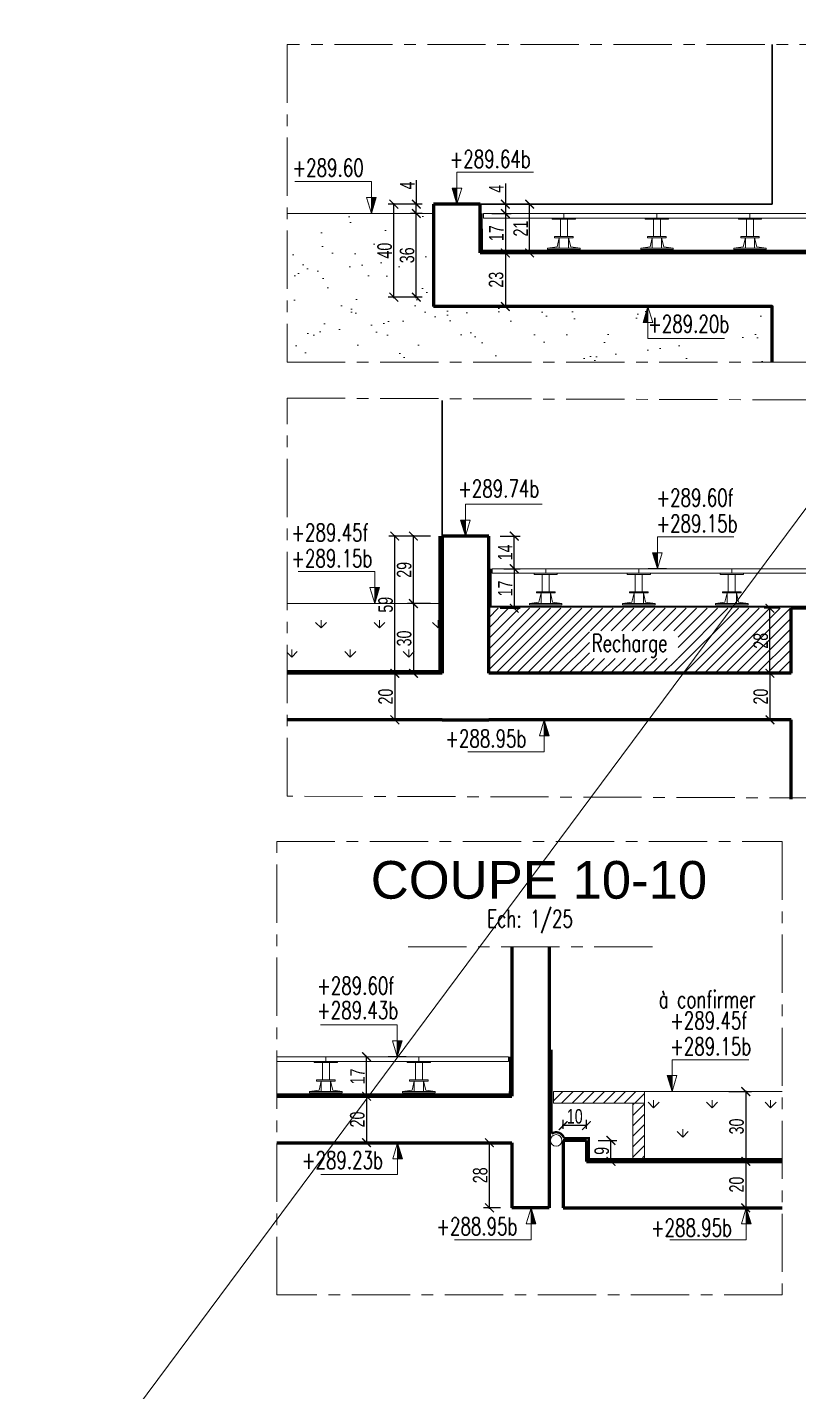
# Model space of a CAD drawing. Header units: metres. Extents: x -12536 to 12621, y -17191 to 9596.
# Drawn here: x 7824 to 8156, y 1937 to 2523 of the extents above; entities that cross this region are included whole.
import ezdxf
from ezdxf.enums import TextEntityAlignment as Align

# ---------------------------------------------------------------- set-up
doc = ezdxf.new("R2010")
doc.units = ezdxf.units.M
doc.header["$MEASUREMENT"] = 0
doc.header["$PDMODE"] = 2
doc.header["$PDSIZE"] = 0.25
doc.linetypes.add('AXES', pattern=[2, 1.25, -0.25, 0.25, -0.25])
doc.linetypes.add('CACHE2', pattern=[4.7625, 3.175, -1.5875])
for name, color, linetype, lineweight in [('B-AXE', 1, 'AXES', 13), ('B-CAC', 5, 'CACHE2', 9), ('B-COT', 1, 'Continuous', 18), ('B-HAC', 8, 'Continuous', 9), ('B-T-VUE', 3, 'Continuous', 30), ('B-TITRE', 7, 'Continuous', 40), ('B-TXT', 3, 'Continuous', 30), ('B-VOILE-BA', 7, 'Continuous', 60), ('COTATION', 1, 'Continuous', 18), ('Plots', 5, 'Continuous', 0)]:
    doc.layers.add(name, color=color, linetype=linetype, lineweight=lineweight)
doc.styles.add('TEXTE', font='arial.ttf', dxfattribs={"width": 0.7})
doc.styles.add('TEXTE50', font='romans.shx', dxfattribs={"width": 0.7, "height": 0.15})
doc.styles.add('TITRE50', font='arial.ttf', dxfattribs={"height": 0.3})
doc.dimstyles.new('COT25CMm', dxfattribs={"dimscale": 0.5, "dimtxt": 12.5, "dimasz": 7.5, "dimexe": 5, "dimexo": 10, "dimgap": 1.5, "dimtad": 1, "dimdec": 1, "dimrnd": 0.5, "dimzin": 12, "dimdsep": 46, "dimtxsty": 'TEXTE', "dimblk1": 'ARCHTICK', "dimblk2": 'ARCHTICK', "dimsah": 1, "dimcen": 0, "dimdle": 0.75, "dimclrd": 1, "dimclre": 1, "dimclrt": 3, "dimadec": 0, "dimazin": 3, "dimtfac": 1, "dimtdec": 1, "dimtmove": 1, "dimatfit": 3, "dimldrblk": 'ARCHTICK', "dimfxl": 1, "dimtolj": 1, "dimtzin": 0, "dimarcsym": 0})

# ---------------------------------------------------------------- blocks, each defined once
blk = doc.blocks.new('niv00')
at = {"layer": 'B-COT'}
for p, q in [((481926.262, -520782.891), (481926.92, -520782.891)), ((481926.92, -520782.891), (481926.92, -520783.165)), ((481926.92, -520783.165), (481926.879, -520783.028)), ((481926.962, -520783.028), (481926.879, -520783.028)), ((481926.92, -520783.165), (481926.962, -520783.028)), ((481926.999, -520783.165), (481926.842, -520783.165))]:
    blk.add_line(p, q, dxfattribs=at)
blk.add_solid([(481926.962, -520783.028), (481926.92, -520783.028), (481926.92, -520783.165)], dxfattribs=at)
blk = doc.blocks.new('_ArchTick')
at = {"color": 0, "linetype": 'ByBlock', "const_width": 0.15}
blk.add_lwpolyline([(-0.5, -0.5), (0.5, 0.5)], dxfattribs=at)
blk = doc.blocks.new('*D524')
at = {"layer": 'B-COT', "color": 1, "lineweight": -2, "transparency": 16777216}
for p, q in [((8029.69, 2456.16), (8029.69, 2447.29)), ((8023.86, 2447.29), (8032.19, 2447.29)), ((8029.69, 2447.66), (8029.69, 2442.91)), ((8023.86, 2443.29), (8032.19, 2443.29))]:
    blk.add_line(p, q, dxfattribs=at)
at = {"layer": 'Defpoints', "color": 0, "transparency": 16777216}
for p in [(8018.86, 2447.29), (8018.86, 2443.29), (8029.69, 2443.29)]:
    blk.add_point(p, dxfattribs=at)
at = {"layer": 'B-COT', "color": 1, "lineweight": -2, "transparency": 16777216, "xscale": 3.75, "yscale": 3.75, "zscale": 3.75}
for p, rotation in [((8029.69, 2447.29), 90), ((8029.69, 2443.29), 270)]:
    blk.add_blockref('_ArchTick', p, dxfattribs=dict(at, rotation=rotation))
at = {"layer": 'B-COT', "color": 3, "transparency": 16777216, "insert": (8025.81, 2453.9), "char_height": 6.25, "attachment_point": 5, "rotation": 90, "style": 'TEXTE'}
blk.add_mtext('\\A1;4', dxfattribs=at)
blk = doc.blocks.new('*D525')
at = {"layer": 'B-COT', "color": 1, "lineweight": -2, "transparency": 16777216}
for p, q in [((8023.86, 2443.29), (8032.19, 2443.29)), ((8029.69, 2443.66), (8029.69, 2425.91)), ((8023.86, 2426.29), (8032.19, 2426.29))]:
    blk.add_line(p, q, dxfattribs=at)
at = {"layer": 'Defpoints', "color": 0, "transparency": 16777216}
for p in [(8018.86, 2443.29), (8018.86, 2426.29), (8029.69, 2426.29)]:
    blk.add_point(p, dxfattribs=at)
at = {"layer": 'B-COT', "color": 1, "lineweight": -2, "transparency": 16777216, "xscale": 3.75, "yscale": 3.75, "zscale": 3.75}
for p, rotation in [((8029.69, 2443.29), 90), ((8029.69, 2426.29), 270)]:
    blk.add_blockref('_ArchTick', p, dxfattribs=dict(at, rotation=rotation))
at = {"layer": 'B-COT', "color": 3, "transparency": 16777216, "insert": (8025.8, 2434.79), "char_height": 6.25, "attachment_point": 5, "rotation": 90, "style": 'TEXTE'}
blk.add_mtext('\\A1;17', dxfattribs=at)
blk = doc.blocks.new('*D526')
at = {"layer": 'B-COT', "color": 1, "lineweight": -2, "transparency": 16777216}
for p, q in [((8023.86, 2426.29), (8032.19, 2426.29)), ((8029.69, 2426.66), (8029.69, 2402.91)), ((8023.86, 2403.29), (8032.19, 2403.29))]:
    blk.add_line(p, q, dxfattribs=at)
at = {"layer": 'Defpoints', "color": 0, "transparency": 16777216}
for p in [(8018.86, 2426.29), (8018.86, 2403.29), (8029.69, 2403.29)]:
    blk.add_point(p, dxfattribs=at)
at = {"layer": 'B-COT', "color": 1, "lineweight": -2, "transparency": 16777216, "xscale": 3.75, "yscale": 3.75, "zscale": 3.75}
for p, rotation in [((8029.69, 2426.29), 90), ((8029.69, 2403.29), 270)]:
    blk.add_blockref('_ArchTick', p, dxfattribs=dict(at, rotation=rotation))
at = {"layer": 'B-COT', "color": 3, "transparency": 16777216, "insert": (8025.74, 2414.79), "char_height": 6.25, "attachment_point": 5, "rotation": 90, "style": 'TEXTE'}
blk.add_mtext('\\A1;23', dxfattribs=at)
blk = doc.blocks.new('*D527')
at = {"layer": 'B-COT', "color": 1, "lineweight": -2, "transparency": 16777216}
for p, q in [((7993.86, 2447.29), (7979.25, 2447.29)), ((7981.75, 2406.91), (7981.75, 2447.66)), ((7993.86, 2407.29), (7979.25, 2407.29))]:
    blk.add_line(p, q, dxfattribs=at)
at = {"layer": 'Defpoints', "color": 0, "transparency": 16777216}
for p in [(7981.75, 2447.29), (7998.86, 2447.29), (7998.86, 2407.29)]:
    blk.add_point(p, dxfattribs=at)
at = {"layer": 'B-COT', "color": 1, "lineweight": -2, "transparency": 16777216, "xscale": 3.75, "yscale": 3.75, "zscale": 3.75}
for p, rotation in [((7981.75, 2447.29), 90), ((7981.75, 2407.29), 270)]:
    blk.add_blockref('_ArchTick', p, dxfattribs=dict(at, rotation=rotation))
at = {"layer": 'B-COT', "color": 3, "transparency": 16777216, "insert": (7977.81, 2427.29), "char_height": 6.25, "attachment_point": 5, "rotation": 90, "style": 'TEXTE'}
blk.add_mtext('\\A1;40', dxfattribs=at)
blk = doc.blocks.new('*D529')
at = {"layer": 'B-COT', "color": 1, "lineweight": -2, "transparency": 16777216}
for p, q in [((7997.53, 2304.53), (7987.66, 2304.53)), ((7990.16, 2275.16), (7990.16, 2304.91)), ((7997.53, 2275.53), (7987.66, 2275.53))]:
    blk.add_line(p, q, dxfattribs=at)
at = {"layer": 'Defpoints', "color": 0, "transparency": 16777216}
for p in [(7990.16, 2304.53), (8002.53, 2304.53), (8002.53, 2275.53)]:
    blk.add_point(p, dxfattribs=at)
at = {"layer": 'B-COT', "color": 1, "lineweight": -2, "transparency": 16777216, "xscale": 3.75, "yscale": 3.75, "zscale": 3.75}
for p, rotation in [((7990.16, 2304.53), 90), ((7990.16, 2275.53), 270)]:
    blk.add_blockref('_ArchTick', p, dxfattribs=dict(at, rotation=rotation))
at = {"layer": 'B-COT', "color": 3, "transparency": 16777216, "insert": (7986.21, 2290.03), "char_height": 6.25, "attachment_point": 5, "rotation": 90, "style": 'TEXTE'}
blk.add_mtext('\\A1;29', dxfattribs=at)
blk = doc.blocks.new('*D553')
at = {"layer": 'B-COT', "color": 1, "lineweight": -2, "transparency": 16777216}
for p, q in [((7997.53, 2275.53), (7987.66, 2275.53)), ((7990.16, 2275.91), (7990.16, 2245.16)), ((7997.53, 2245.53), (7987.66, 2245.53))]:
    blk.add_line(p, q, dxfattribs=at)
at = {"layer": 'Defpoints', "color": 0, "transparency": 16777216}
for p in [(8002.53, 2275.53), (7990.16, 2245.53), (8002.53, 2245.53)]:
    blk.add_point(p, dxfattribs=at)
at = {"layer": 'B-COT', "color": 1, "lineweight": -2, "transparency": 16777216, "xscale": 3.75, "yscale": 3.75, "zscale": 3.75}
for p, rotation in [((7990.16, 2275.53), 90), ((7990.16, 2245.53), 270)]:
    blk.add_blockref('_ArchTick', p, dxfattribs=dict(at, rotation=rotation))
at = {"layer": 'B-COT', "color": 3, "transparency": 16777216, "insert": (7986.21, 2260.53), "char_height": 6.25, "attachment_point": 5, "rotation": 90, "style": 'TEXTE'}
blk.add_mtext('\\A1;30', dxfattribs=at)
blk = doc.blocks.new('*D591')
at = {"layer": 'B-COT', "color": 1, "lineweight": -2, "transparency": 16777216}
for p, q in [((8125.8, 2065.67), (8135.55, 2065.67)), ((8133.05, 2066.05), (8133.05, 2035.3)), ((8125.8, 2035.67), (8135.55, 2035.67))]:
    blk.add_line(p, q, dxfattribs=at)
at = {"layer": 'Defpoints', "color": 0, "transparency": 16777216}
for p in [(8120.8, 2065.67), (8120.8, 2035.67), (8133.05, 2035.67)]:
    blk.add_point(p, dxfattribs=at)
at = {"layer": 'B-COT', "color": 1, "lineweight": -2, "transparency": 16777216, "xscale": 3.75, "yscale": 3.75, "zscale": 3.75}
for p, rotation in [((8133.05, 2065.67), 90), ((8133.05, 2035.67), 270)]:
    blk.add_blockref('_ArchTick', p, dxfattribs=dict(at, rotation=rotation))
at = {"layer": 'B-COT', "color": 3, "transparency": 16777216, "insert": (8129.11, 2050.67), "char_height": 6.25, "attachment_point": 5, "rotation": 90, "style": 'TEXTE'}
blk.add_mtext('\\A1;30', dxfattribs=at)
blk = doc.blocks.new('*D592')
at = {"layer": 'B-COT', "color": 1, "lineweight": -2, "transparency": 16777216}
for p, q in [((8133.05, 2036.05), (8133.05, 2015.3)), ((8125.8, 2035.67), (8135.55, 2035.67)), ((8128.05, 2015.67), (8130.55, 2015.67))]:
    blk.add_line(p, q, dxfattribs=at)
at = {"layer": 'Defpoints', "color": 0, "transparency": 16777216}
for p in [(8120.8, 2035.67), (8133.05, 2015.67), (8133.05, 2015.67)]:
    blk.add_point(p, dxfattribs=at)
at = {"layer": 'B-COT', "color": 1, "lineweight": -2, "transparency": 16777216, "xscale": 3.75, "yscale": 3.75, "zscale": 3.75}
for p, rotation in [((8133.05, 2035.67), 90), ((8133.05, 2015.67), 270)]:
    blk.add_blockref('_ArchTick', p, dxfattribs=dict(at, rotation=rotation))
at = {"layer": 'B-COT', "color": 3, "transparency": 16777216, "insert": (8129.11, 2025.67), "char_height": 6.25, "attachment_point": 5, "rotation": 90, "style": 'TEXTE'}
blk.add_mtext('\\A1;20', dxfattribs=at)
blk = doc.blocks.new('*D593')
at = {"layer": 'B-COT', "color": 1, "lineweight": -2, "transparency": 16777216}
for p, q in [((8069.54, 2044.67), (8077.6, 2044.67)), ((8075.1, 2035.3), (8075.1, 2045.05)), ((8069.54, 2035.67), (8077.6, 2035.67))]:
    blk.add_line(p, q, dxfattribs=at)
at = {"layer": 'Defpoints', "color": 0, "transparency": 16777216}
for p in [(8064.54, 2044.67), (8075.1, 2044.67), (8064.54, 2035.67)]:
    blk.add_point(p, dxfattribs=at)
at = {"layer": 'B-COT', "color": 1, "lineweight": -2, "transparency": 16777216, "xscale": 3.75, "yscale": 3.75, "zscale": 3.75}
for p, rotation in [((8075.1, 2044.67), 90), ((8075.1, 2035.67), 270)]:
    blk.add_blockref('_ArchTick', p, dxfattribs=dict(at, rotation=rotation))
at = {"layer": 'B-COT', "color": 3, "transparency": 16777216, "insert": (8071.15, 2040.17), "char_height": 6.25, "attachment_point": 5, "rotation": 90, "style": 'TEXTE'}
blk.add_mtext('\\A1;9', dxfattribs=at)
blk = doc.blocks.new('*D594')
at = {"layer": 'B-COT', "color": 1, "lineweight": -2, "transparency": 16777216}
for p, q in [((8064.92, 2051.03), (8054.17, 2051.03)), ((8054.54, 2049.67), (8054.54, 2053.53)), ((8064.54, 2049.67), (8064.54, 2053.53))]:
    blk.add_line(p, q, dxfattribs=at)
at = {"layer": 'Defpoints', "color": 0, "transparency": 16777216}
for p in [(8054.54, 2051.03), (8054.54, 2044.67), (8064.54, 2044.67)]:
    blk.add_point(p, dxfattribs=at)
at = {"layer": 'B-COT', "color": 1, "lineweight": -2, "transparency": 16777216, "xscale": 3.75, "yscale": 3.75, "zscale": 3.75, "rotation": 180}
blk.add_blockref('_ArchTick', (8054.54, 2051.03), dxfattribs=at)
at = {"layer": 'B-COT', "color": 1, "lineweight": -2, "transparency": 16777216, "xscale": 3.75, "yscale": 3.75, "zscale": 3.75}
blk.add_blockref('_ArchTick', (8064.54, 2051.03), dxfattribs=at)
at = {"layer": 'B-COT', "color": 3, "transparency": 16777216, "insert": (8059.54, 2054.98), "char_height": 6.25, "attachment_point": 5, "style": 'TEXTE'}
blk.add_mtext('\\A1;10', dxfattribs=at)
blk = doc.blocks.new('*D573')
at = {"layer": 'B-COT', "color": 1, "lineweight": -2, "transparency": 16777216}
for p, q in [((7970.01, 2064.05), (7970.01, 2043.3)), ((7970.79, 2063.67), (7972.51, 2063.67)), ((7970.79, 2043.67), (7972.51, 2043.67))]:
    blk.add_line(p, q, dxfattribs=at)
at = {"layer": 'Defpoints', "color": 0, "transparency": 16777216}
for p in [(7965.79, 2063.67), (7965.79, 2043.67), (7970.01, 2043.67)]:
    blk.add_point(p, dxfattribs=at)
at = {"layer": 'B-COT', "color": 1, "lineweight": -2, "transparency": 16777216, "xscale": 3.75, "yscale": 3.75, "zscale": 3.75}
for p, rotation in [((7970.01, 2063.67), 90), ((7970.01, 2043.67), 270)]:
    blk.add_blockref('_ArchTick', p, dxfattribs=dict(at, rotation=rotation))
at = {"layer": 'B-COT', "color": 3, "transparency": 16777216, "insert": (7966.07, 2053.67), "char_height": 6.25, "attachment_point": 5, "rotation": 90, "style": 'TEXTE'}
blk.add_mtext('\\A1;20', dxfattribs=at)
blk = doc.blocks.new('*D574')
at = {"layer": 'B-COT', "color": 1, "lineweight": -2, "transparency": 16777216}
for p, q in [((8027.54, 2043.67), (8020.35, 2043.67)), ((8022.85, 2015.3), (8022.85, 2044.05)), ((8027.54, 2015.67), (8020.35, 2015.67))]:
    blk.add_line(p, q, dxfattribs=at)
at = {"layer": 'Defpoints', "color": 0, "transparency": 16777216}
for p in [(8022.85, 2043.67), (8032.54, 2043.67), (8032.54, 2015.67)]:
    blk.add_point(p, dxfattribs=at)
at = {"layer": 'B-COT', "color": 1, "lineweight": -2, "transparency": 16777216, "xscale": 3.75, "yscale": 3.75, "zscale": 3.75}
for p, rotation in [((8022.85, 2043.67), 90), ((8022.85, 2015.67), 270)]:
    blk.add_blockref('_ArchTick', p, dxfattribs=dict(at, rotation=rotation))
at = {"layer": 'B-COT', "color": 3, "transparency": 16777216, "insert": (8018.91, 2029.67), "char_height": 6.25, "attachment_point": 5, "rotation": 90, "style": 'TEXTE'}
blk.add_mtext('\\A1;28', dxfattribs=at)
blk = doc.blocks.new('*D583')
at = {"layer": 'B-COT', "color": 1, "lineweight": -2, "transparency": 16777216}
for p, q in [((7997.53, 2245.53), (7979.66, 2245.53)), ((7982.16, 2245.91), (7982.16, 2225.16)), ((7992.39, 2225.53), (7979.66, 2225.53))]:
    blk.add_line(p, q, dxfattribs=at)
at = {"layer": 'Defpoints', "color": 0, "transparency": 16777216}
for p in [(8002.53, 2245.53), (7982.16, 2225.53), (7997.39, 2225.53)]:
    blk.add_point(p, dxfattribs=at)
at = {"layer": 'B-COT', "color": 1, "lineweight": -2, "transparency": 16777216, "xscale": 3.75, "yscale": 3.75, "zscale": 3.75}
for p, rotation in [((7982.16, 2245.53), 90), ((7982.16, 2225.53), 270)]:
    blk.add_blockref('_ArchTick', p, dxfattribs=dict(at, rotation=rotation))
at = {"layer": 'B-COT', "color": 3, "transparency": 16777216, "insert": (7978.22, 2235.53), "char_height": 6.25, "attachment_point": 5, "rotation": 90, "style": 'TEXTE'}
blk.add_mtext('\\A1;20', dxfattribs=at)
blk = doc.blocks.new('*D584')
at = {"layer": 'B-COT', "color": 1, "lineweight": -2, "transparency": 16777216}
for p, q in [((8147.53, 2273.53), (8140.94, 2273.53)), ((8143.44, 2245.16), (8143.44, 2273.91)), ((8147.53, 2245.53), (8140.94, 2245.53))]:
    blk.add_line(p, q, dxfattribs=at)
at = {"layer": 'Defpoints', "color": 0, "transparency": 16777216}
for p in [(8143.44, 2273.53), (8152.53, 2273.53), (8152.53, 2245.53)]:
    blk.add_point(p, dxfattribs=at)
at = {"layer": 'B-COT', "color": 1, "lineweight": -2, "transparency": 16777216, "xscale": 3.75, "yscale": 3.75, "zscale": 3.75}
for p, rotation in [((8143.44, 2273.53), 90), ((8143.44, 2245.53), 270)]:
    blk.add_blockref('_ArchTick', p, dxfattribs=dict(at, rotation=rotation))
at = {"layer": 'B-COT', "color": 3, "transparency": 16777216, "insert": (8139.5, 2259.53), "char_height": 6.25, "attachment_point": 5, "rotation": 90, "style": 'TEXTE'}
blk.add_mtext('\\A1;28', dxfattribs=at)
blk = doc.blocks.new('*D586')
at = {"layer": 'B-COT', "color": 1, "lineweight": -2, "transparency": 16777216}
for p, q in [((8147.53, 2245.53), (8140.94, 2245.53)), ((8143.44, 2245.91), (8143.44, 2225.16)), ((8147.53, 2225.53), (8140.94, 2225.53))]:
    blk.add_line(p, q, dxfattribs=at)
at = {"layer": 'Defpoints', "color": 0, "transparency": 16777216}
for p in [(8152.53, 2245.53), (8143.44, 2225.53), (8152.53, 2225.53)]:
    blk.add_point(p, dxfattribs=at)
at = {"layer": 'B-COT', "color": 1, "lineweight": -2, "transparency": 16777216, "xscale": 3.75, "yscale": 3.75, "zscale": 3.75}
for p, rotation in [((8143.44, 2245.53), 90), ((8143.44, 2225.53), 270)]:
    blk.add_blockref('_ArchTick', p, dxfattribs=dict(at, rotation=rotation))
at = {"layer": 'B-COT', "color": 3, "transparency": 16777216, "insert": (8139.5, 2235.53), "char_height": 6.25, "attachment_point": 5, "rotation": 90, "style": 'TEXTE'}
blk.add_mtext('\\A1;20', dxfattribs=at)
blk = doc.blocks.new('*D587')
at = {"layer": 'B-COT', "color": 1, "lineweight": -2, "transparency": 16777216}
for p, q in [((8029.03, 2290.53), (8036.02, 2290.53)), ((8033.52, 2290.91), (8033.52, 2273.16)), ((8027.53, 2273.53), (8036.02, 2273.53))]:
    blk.add_line(p, q, dxfattribs=at)
at = {"layer": 'Defpoints', "color": 0, "transparency": 16777216}
for p in [(8024.03, 2290.53), (8022.53, 2273.53), (8033.52, 2273.53)]:
    blk.add_point(p, dxfattribs=at)
at = {"layer": 'B-COT', "color": 1, "lineweight": -2, "transparency": 16777216, "xscale": 3.75, "yscale": 3.75, "zscale": 3.75}
for p, rotation in [((8033.52, 2290.53), 90), ((8033.52, 2273.53), 270)]:
    blk.add_blockref('_ArchTick', p, dxfattribs=dict(at, rotation=rotation))
at = {"layer": 'B-COT', "color": 3, "transparency": 16777216, "insert": (8029.63, 2282.03), "char_height": 6.25, "attachment_point": 5, "rotation": 90, "style": 'TEXTE'}
blk.add_mtext('\\A1;17', dxfattribs=at)
blk = doc.blocks.new('*D588')
at = {"layer": 'B-COT', "color": 1, "lineweight": -2, "transparency": 16777216}
for p, q in [((7997.53, 2304.53), (7979.66, 2304.53)), ((7982.16, 2245.16), (7982.16, 2304.91)), ((7997.53, 2245.53), (7979.66, 2245.53))]:
    blk.add_line(p, q, dxfattribs=at)
at = {"layer": 'Defpoints', "color": 0, "transparency": 16777216}
for p in [(7982.16, 2304.53), (8002.53, 2304.53), (8002.53, 2245.53)]:
    blk.add_point(p, dxfattribs=at)
at = {"layer": 'B-COT', "color": 1, "lineweight": -2, "transparency": 16777216, "xscale": 3.75, "yscale": 3.75, "zscale": 3.75}
for p, rotation in [((7982.16, 2304.53), 90), ((7982.16, 2245.53), 270)]:
    blk.add_blockref('_ArchTick', p, dxfattribs=dict(at, rotation=rotation))
at = {"layer": 'B-COT', "color": 3, "transparency": 16777216, "insert": (7978.22, 2275.03), "char_height": 6.25, "attachment_point": 5, "rotation": 90, "style": 'TEXTE'}
blk.add_mtext('\\A1;59', dxfattribs=at)
blk = doc.blocks.new('*D589')
at = {"layer": 'B-COT', "color": 1, "lineweight": -2, "transparency": 16777216}
for p, q in [((7993.86, 2443.29), (7988.9, 2443.29)), ((7991.4, 2406.91), (7991.4, 2443.66)), ((7993.86, 2407.29), (7988.9, 2407.29))]:
    blk.add_line(p, q, dxfattribs=at)
at = {"layer": 'Defpoints', "color": 0, "transparency": 16777216}
for p in [(7991.4, 2443.29), (7998.86, 2443.29), (7998.86, 2407.29)]:
    blk.add_point(p, dxfattribs=at)
at = {"layer": 'B-COT', "color": 1, "lineweight": -2, "transparency": 16777216, "xscale": 3.75, "yscale": 3.75, "zscale": 3.75}
for p, rotation in [((7991.4, 2443.29), 90), ((7991.4, 2407.29), 270)]:
    blk.add_blockref('_ArchTick', p, dxfattribs=dict(at, rotation=rotation))
at = {"layer": 'B-COT', "color": 3, "transparency": 16777216, "insert": (7987.46, 2425.29), "char_height": 6.25, "attachment_point": 5, "rotation": 90, "style": 'TEXTE'}
blk.add_mtext('\\A1;36', dxfattribs=at)
blk = doc.blocks.new('*D590')
at = {"layer": 'B-COT', "color": 1, "lineweight": -2, "transparency": 16777216}
for p, q in [((7991.4, 2457.57), (7991.4, 2447.29)), ((7993.86, 2447.29), (7988.9, 2447.29)), ((7991.4, 2442.91), (7991.4, 2447.66)), ((7993.86, 2443.29), (7988.9, 2443.29))]:
    blk.add_line(p, q, dxfattribs=at)
at = {"layer": 'Defpoints', "color": 0, "transparency": 16777216}
for p in [(7991.4, 2447.29), (7998.86, 2447.29), (7998.86, 2443.29)]:
    blk.add_point(p, dxfattribs=at)
at = {"layer": 'B-COT', "color": 1, "lineweight": -2, "transparency": 16777216, "xscale": 3.75, "yscale": 3.75, "zscale": 3.75}
for p, rotation in [((7991.4, 2447.29), 90), ((7991.4, 2443.29), 270)]:
    blk.add_blockref('_ArchTick', p, dxfattribs=dict(at, rotation=rotation))
at = {"layer": 'B-COT', "color": 3, "transparency": 16777216, "insert": (7987.52, 2455.31), "char_height": 6.25, "attachment_point": 5, "rotation": 90, "style": 'TEXTE'}
blk.add_mtext('\\A1;4', dxfattribs=at)
blk = doc.blocks.new('*D621')
at = {"layer": 'B-COT', "color": 1, "lineweight": -2, "transparency": 16777216}
for p, q in [((8023.86, 2447.29), (8042.62, 2447.29)), ((8040.12, 2425.91), (8040.12, 2447.66)), ((8023.86, 2426.29), (8042.62, 2426.29))]:
    blk.add_line(p, q, dxfattribs=at)
at = {"layer": 'Defpoints', "color": 0, "transparency": 16777216}
for p in [(8018.86, 2447.29), (8040.12, 2447.29), (8018.86, 2426.29)]:
    blk.add_point(p, dxfattribs=at)
at = {"layer": 'B-COT', "color": 1, "lineweight": -2, "transparency": 16777216, "xscale": 3.75, "yscale": 3.75, "zscale": 3.75}
for p, rotation in [((8040.12, 2447.29), 90), ((8040.12, 2426.29), 270)]:
    blk.add_blockref('_ArchTick', p, dxfattribs=dict(at, rotation=rotation))
at = {"layer": 'B-COT', "color": 3, "transparency": 16777216, "insert": (8036.24, 2436.79), "char_height": 6.25, "attachment_point": 5, "rotation": 90, "style": 'TEXTE'}
blk.add_mtext('\\A1;21', dxfattribs=at)
blk = doc.blocks.new('*D628')
at = {"layer": 'B-COT', "color": 1, "lineweight": -2, "transparency": 16777216}
for p, q in [((7967.54, 2080.67), (7967.51, 2080.67)), ((7970.01, 2063.3), (7970.01, 2081.05)), ((7970.79, 2063.67), (7972.51, 2063.67))]:
    blk.add_line(p, q, dxfattribs=at)
at = {"layer": 'Defpoints', "color": 0, "transparency": 16777216}
for p in [(7970.01, 2080.67), (7972.54, 2080.67), (7965.79, 2063.67)]:
    blk.add_point(p, dxfattribs=at)
at = {"layer": 'B-COT', "color": 1, "lineweight": -2, "transparency": 16777216, "xscale": 3.75, "yscale": 3.75, "zscale": 3.75}
for p, rotation in [((7970.01, 2080.67), 90), ((7970.01, 2063.67), 270)]:
    blk.add_blockref('_ArchTick', p, dxfattribs=dict(at, rotation=rotation))
at = {"layer": 'B-COT', "color": 3, "transparency": 16777216, "insert": (7966.13, 2072.17), "char_height": 6.25, "attachment_point": 5, "rotation": 90, "style": 'TEXTE'}
blk.add_mtext('\\A1;17', dxfattribs=at)
blk = doc.blocks.new('*D555')
at = {"layer": 'B-COT', "color": 1, "lineweight": -2, "transparency": 16777216}
for p, q in [((8027.53, 2304.53), (8036.02, 2304.53)), ((8033.52, 2290.16), (8033.52, 2304.91)), ((8029.03, 2290.53), (8036.02, 2290.53))]:
    blk.add_line(p, q, dxfattribs=at)
at = {"layer": 'Defpoints', "color": 0, "transparency": 16777216}
for p in [(8022.53, 2304.53), (8033.52, 2304.53), (8024.03, 2290.53)]:
    blk.add_point(p, dxfattribs=at)
at = {"layer": 'B-COT', "color": 1, "lineweight": -2, "transparency": 16777216, "xscale": 3.75, "yscale": 3.75, "zscale": 3.75}
for p, rotation in [((8033.52, 2304.53), 90), ((8033.52, 2290.53), 270)]:
    blk.add_blockref('_ArchTick', p, dxfattribs=dict(at, rotation=rotation))
at = {"layer": 'B-COT', "color": 3, "transparency": 16777216, "insert": (8029.63, 2297.53), "char_height": 6.25, "attachment_point": 5, "rotation": 90, "style": 'TEXTE'}
blk.add_mtext('\\A1;14', dxfattribs=at)

msp = doc.modelspace()

# ---------------------------------------------------------------- hatches: boundary and pattern name
at = {"layer": 'B-HAC', "linetype": 'ByBlock'}
h = msp.add_hatch(dxfattribs=at)
h.set_pattern_fill('AR-SAND', color=256, scale=0.4)
h.set_pattern_definition([(37.5, (-119928.009, -28122.162), (-0.6400125, 19.5765295), [0, -15.4432, 0, -17.272, 0, -16.51]), (7.5, (-119928.01, -28122.162), (17.9809313, 28.673004), [0, -8.3312, 0, -13.9192, 0, -5.334]), (327.5, (-119940.506, -28122.162), (31.6396948, 0.0574874), [0, -5.08, 0, -18.288, 0, -23.876]), (317.5, (-119940.506, -28122.162), (30.542258, 8.917173), [0, -2.54, 0, -11.9888, 0, -13.716])])
h.paths.add_polyline_path([(8144.359, 2403.29), (8090.973, 2403.29), (8093.049, 2396.431), (8088.897, 2396.431), (8090.973, 2403.29), (8087.034, 2403.29), (7998.859, 2403.29), (7998.859, 2443.29), (7935.886, 2443.29), (7935.886, 2379.29), (8144.359, 2379.29)])
h.paths.add_polyline_path([(7995.411, 2422.436), (7995.411, 2432.359), (7982.532, 2432.359), (7982.532, 2422.436)], flags=16)
h.paths.add_polyline_path([(8090.221, 2386.902), (8130.971, 2386.902), (8130.971, 2401.538), (8090.221, 2401.538)], flags=16)
at = {"layer": 'B-HAC'}
h = msp.add_hatch(dxfattribs=at)
h.set_pattern_fill('ANSI31', color=256)
h.set_pattern_definition([(45, (-117142.057, -27655.0292), (-2.24506403, 2.24506403), [])])
h.paths.add_polyline_path([(8103.977, 2263.792), (8103.977, 2251.913), (8065.798, 2251.913), (8065.798, 2263.792)], flags=16)
h.paths.add_polyline_path([(8152.528, 2273.534), (8022.528, 2273.534), (8022.528, 2245.534), (8152.528, 2245.534)])
at = {"layer": 'Plots'}
h = msp.add_hatch(dxfattribs=at)
h.set_pattern_fill('GRASS', color=3, scale=0.7)
h.set_pattern_definition([(90, (-103717.254, -27757.718), (-12.5723586, 12.5723586), [3.33375, -21.810967]), (45, (-103717.254, -27757.718), (-12.5723586, 12.5723586), [3.33375, -14.44625]), (135, (-103717.254, -27757.718), (-12.5723586, -12.5723586), [3.33375, -14.44625])])
h.paths.add_polyline_path([(7935.886, 2275.534), (7935.886, 2245.534), (8002.528, 2245.534), (8002.528, 2275.534)])
h = msp.add_hatch(dxfattribs=at)
h.set_pattern_fill('ANSI31', color=256)
h.set_pattern_definition([(45, (-103197.123, -27811.2437), (-2.24506403, 2.24506403), [])])
h.paths.add_polyline_path([(8089.541, 2065.671), (8050.405, 2065.671), (8050.405, 2060.671), (8089.541, 2060.671)])
h = msp.add_hatch(dxfattribs=at)
h.set_pattern_fill('GRASS', color=3, scale=0.7)
h.set_pattern_definition([(90, (-103197.123, -27813.244), (-12.5723586, 12.5723586), [3.33375, -21.810967]), (45, (-103197.123, -27813.244), (-12.5723586, 12.5723586), [3.33375, -14.44625]), (135, (-103197.123, -27813.244), (-12.5723586, -12.5723586), [3.33375, -14.44625])])
h.paths.add_polyline_path([(8148.703, 2065.671), (8089.541, 2065.671), (8089.541, 2035.671), (8148.703, 2035.671)])
h.paths.add_polyline_path([(8135.594, 2045.733), (8135.594, 2055.07), (8122.715, 2055.07), (8122.715, 2045.733)], flags=16)
h = msp.add_hatch(dxfattribs=at)
h.set_pattern_fill('ANSI31', color=256)
h.set_pattern_definition([(45, (-103197.123, -27802.2437), (-2.24506403, 2.24506403), [])])
h.paths.add_polyline_path([(8089.541, 2060.671), (8084.541, 2060.671), (8084.541, 2036.643), (8089.541, 2036.643)])

# ---------------------------------------------------------------- linework, layer by layer
at = {"layer": 'B-AXE', "ltscale": 20}
msp.add_line((7987.932, 2127.892), (8093.15, 2127.892), dxfattribs=at)
for points in [[(7935.886, 2515.89), (7935.886, 2379.29), (8541.219, 2379.29), (8541.219, 2515.89)], [(8608.277, 2361.545), (8608.277, 2190.408), (7935.886, 2192.742), (7935.886, 2363.88)], [(8148.703, 2173.152), (8148.703, 1978.271), (7931.436, 1978.271), (7931.436, 2173.152)]]:
    msp.add_lwpolyline(points, close=True, dxfattribs=at)
at = {"layer": 'B-CAC', "linetype": 'ByBlock', "ltscale": 70, "const_width": 1}
for points in [[(8019.454, 2443.29), (8019.592, 2427.15), (8437.898, 2427.15), (8437.905, 2431.044), (8454.032, 2431.397)], [(8001.426, 2304.534), (8001.426, 2246.506), (7935.886, 2246.506)], [(8023.291, 2290.534), (8023.291, 2274.195), (8468.584, 2274.195), (8472.21, 2285.308)], [(8031.812, 2080.671), (8031.676, 2064.432), (7931.436, 2064.432)]]:
    msp.add_lwpolyline(points, dxfattribs=at)
msp.add_lwpolyline([(8049.541, 2083.671), (8049.541, 2047.544, -0.5108912), (8054.895, 2045.671), (8065.643, 2045.671), (8065.643, 2036.643), (8148.703, 2036.643)], format="xyb", dxfattribs=at)
at = {"layer": 'B-COT'}
msp.add_lwpolyline([(12620.595, 8316.185), (6422.806, -17.901)], dxfattribs=at)
at = {"layer": 'B-T-VUE'}
for p, q in [((8144.359, 2447.29), (8144.359, 2515.89)), ((8018.859, 2447.29), (8144.359, 2447.29)), ((8002.528, 2304.534), (8002.528, 2362.912))]:
    msp.add_line(p, q, dxfattribs=at)
at = {"layer": 'B-VOILE-BA'}
for p, q in [((8018.859, 2447.29), (7998.859, 2447.29)), ((7998.859, 2447.29), (7998.859, 2403.29)), ((8018.859, 2426.29), (8018.859, 2447.29)), ((8438.859, 2426.29), (8018.859, 2426.29)), ((8022.528, 2304.534), (8002.528, 2304.534)), ((8002.528, 2304.534), (8002.528, 2245.534)), ((8022.528, 2245.534), (8022.528, 2304.534)), ((8002.528, 2294.534), (8002.528, 2268.534)), ((8541.028, 2273.534), (8152.528, 2273.534)), ((8152.528, 2245.534), (8152.528, 2273.534)), ((8002.528, 2245.534), (7935.886, 2245.534)), ((8152.528, 2245.534), (8022.528, 2245.534)), ((8002.528, 2225.534), (7935.886, 2225.534)), ((8002.528, 2225.534), (8022.528, 2225.534)), ((8152.528, 2225.534), (8022.528, 2225.534)), ((8152.528, 2191.463), (8152.528, 2225.534)), ((8032.541, 2127.892), (8032.541, 2063.671)), ((8048.541, 2127.892), (8048.541, 2015.671)), ((7931.436, 2063.671), (8032.541, 2063.671)), ((7931.436, 2043.671), (8032.541, 2043.671)), ((8032.541, 2043.671), (8032.541, 2015.671)), ((8054.541, 2044.671), (8054.541, 2015.671)), ((8064.541, 2044.671), (8054.541, 2044.671)), ((8064.541, 2044.671), (8064.541, 2035.671)), ((8064.541, 2035.671), (8148.703, 2035.671)), ((8048.541, 2015.671), (8032.541, 2015.671)), ((8054.541, 2015.671), (8064.541, 2015.671)), ((8064.541, 2015.671), (8148.703, 2015.671))]:
    msp.add_line(p, q, dxfattribs=at)
msp.add_lwpolyline([(8144.359, 2379.29), (8144.359, 2403.29), (7998.859, 2403.29)], dxfattribs=at)
at = {"layer": 'Plots'}
for p, q in [((7998.859, 2443.29), (7935.886, 2443.29)), ((8049.859, 2441.29), (8049.859, 2440.79)), ((8053.359, 2441.29), (8053.359, 2441.29)), ((8059.859, 2441.29), (8059.859, 2440.79)), ((8089.859, 2441.29), (8089.859, 2440.79)), ((8093.359, 2441.29), (8093.359, 2441.29)), ((8099.859, 2441.29), (8099.859, 2440.79)), ((8129.859, 2441.29), (8129.859, 2440.79)), ((8133.359, 2441.29), (8133.359, 2441.29)), ((8139.859, 2441.29), (8139.859, 2440.79)), ((8053.359, 2440.79), (8053.359, 2433.342)), ((8056.359, 2440.79), (8056.359, 2433.342)), ((8093.359, 2440.79), (8093.359, 2433.342)), ((8096.359, 2440.79), (8096.359, 2433.342)), ((8133.359, 2440.79), (8133.359, 2433.342)), ((8136.359, 2440.79), (8136.359, 2433.342)), ((8058.866, 2433.342), (8050.866, 2433.342)), ((8050.866, 2433.342), (8050.866, 2432.842)), ((8058.866, 2432.842), (8050.866, 2432.842)), ((8052.866, 2432.842), (8051.909, 2428.873)), ((8052.866, 2432.842), (8052.866, 2428.296)), ((8056.866, 2432.842), (8056.866, 2428.296)), ((8056.866, 2432.842), (8057.824, 2428.873)), ((8058.866, 2433.342), (8058.866, 2432.842)), ((8098.866, 2433.342), (8090.866, 2433.342)), ((8090.866, 2433.342), (8090.866, 2432.842)), ((8098.866, 2432.842), (8090.866, 2432.842)), ((8092.866, 2432.842), (8091.909, 2428.873)), ((8092.866, 2432.842), (8092.866, 2428.296)), ((8096.866, 2432.842), (8096.866, 2428.296)), ((8096.866, 2432.842), (8097.824, 2428.873)), ((8098.866, 2433.342), (8098.866, 2432.842)), ((8138.866, 2433.342), (8130.866, 2433.342)), ((8130.866, 2433.342), (8130.866, 2432.842)), ((8138.866, 2432.842), (8130.866, 2432.842)), ((8132.866, 2432.842), (8131.909, 2428.873)), ((8132.866, 2432.842), (8132.866, 2428.296)), ((8136.866, 2432.842), (8136.866, 2428.296)), ((8136.866, 2432.842), (8137.824, 2428.873)), ((8138.866, 2433.342), (8138.866, 2432.842)), ((8047.866, 2428.296), (8051.909, 2428.873)), ((8047.866, 2428.296), (8047.866, 2427.796)), ((8047.866, 2428.296), (8061.866, 2428.296)), ((8047.866, 2427.796), (8061.866, 2427.796)), ((8061.866, 2428.296), (8057.824, 2428.873)), ((8061.866, 2428.296), (8061.866, 2427.796)), ((8087.866, 2428.296), (8091.909, 2428.873)), ((8087.866, 2428.296), (8087.866, 2427.796)), ((8087.866, 2428.296), (8101.866, 2428.296)), ((8087.866, 2427.796), (8101.866, 2427.796)), ((8101.866, 2428.296), (8097.824, 2428.873)), ((8101.866, 2428.296), (8101.866, 2427.796)), ((8127.866, 2428.296), (8131.909, 2428.873)), ((8127.866, 2428.296), (8127.866, 2427.796)), ((8127.866, 2428.296), (8141.866, 2428.296)), ((8127.866, 2427.796), (8141.866, 2427.796)), ((8141.866, 2428.296), (8137.824, 2428.873)), ((8141.866, 2428.296), (8141.866, 2427.796)), ((8042.028, 2288.534), (8042.028, 2288.034)), ((8045.528, 2288.534), (8045.528, 2288.534)), ((8052.028, 2288.534), (8052.028, 2288.034)), ((8082.028, 2288.534), (8082.028, 2288.034)), ((8085.528, 2288.534), (8085.528, 2288.534)), ((8092.028, 2288.534), (8092.028, 2288.034)), ((8122.028, 2288.534), (8122.028, 2288.034)), ((8125.528, 2288.534), (8125.528, 2288.534)), ((8132.028, 2288.534), (8132.028, 2288.034)), ((8045.528, 2288.034), (8045.528, 2280.592)), ((8048.528, 2288.034), (8048.528, 2280.592)), ((8085.528, 2288.034), (8085.528, 2280.592)), ((8088.528, 2288.034), (8088.528, 2280.592)), ((8125.528, 2288.034), (8125.528, 2280.592)), ((8128.528, 2288.034), (8128.528, 2280.592)), ((8051.036, 2280.592), (8043.036, 2280.592)), ((8043.036, 2280.592), (8043.036, 2280.092)), ((8051.036, 2280.092), (8043.036, 2280.092)), ((8045.036, 2280.092), (8044.079, 2276.123)), ((8045.036, 2280.092), (8045.036, 2275.546)), ((8049.036, 2280.092), (8049.036, 2275.546)), ((8049.036, 2280.092), (8049.993, 2276.123)), ((8051.036, 2280.592), (8051.036, 2280.092)), ((8091.036, 2280.592), (8083.036, 2280.592)), ((8083.036, 2280.592), (8083.036, 2280.092)), ((8091.036, 2280.092), (8083.036, 2280.092)), ((8085.036, 2280.092), (8084.079, 2276.123)), ((8085.036, 2280.092), (8085.036, 2275.546)), ((8089.036, 2280.092), (8089.036, 2275.546)), ((8089.036, 2280.092), (8089.993, 2276.123)), ((8091.036, 2280.592), (8091.036, 2280.092)), ((8131.036, 2280.592), (8123.036, 2280.592)), ((8123.036, 2280.592), (8123.036, 2280.092)), ((8131.036, 2280.092), (8123.036, 2280.092)), ((8125.036, 2280.092), (8124.079, 2276.123)), ((8125.036, 2280.092), (8125.036, 2275.546)), ((8129.036, 2280.092), (8129.036, 2275.546)), ((8129.036, 2280.092), (8129.993, 2276.123)), ((8131.036, 2280.592), (8131.036, 2280.092)), ((8002.528, 2275.534), (7935.886, 2275.534)), ((8040.036, 2275.546), (8044.079, 2276.123)), ((8040.036, 2275.546), (8040.036, 2275.046)), ((8040.036, 2275.546), (8054.036, 2275.546)), ((8040.036, 2275.046), (8054.036, 2275.046)), ((8054.036, 2275.546), (8049.993, 2276.123)), ((8054.036, 2275.546), (8054.036, 2275.046)), ((8080.036, 2275.546), (8084.079, 2276.123)), ((8080.036, 2275.546), (8080.036, 2275.046)), ((8080.036, 2275.546), (8094.036, 2275.546)), ((8080.036, 2275.046), (8094.036, 2275.046)), ((8094.036, 2275.546), (8089.993, 2276.123)), ((8094.036, 2275.546), (8094.036, 2275.046)), ((8120.036, 2275.546), (8124.079, 2276.123)), ((8120.036, 2275.546), (8120.036, 2275.046)), ((8120.036, 2275.546), (8134.036, 2275.546)), ((8120.036, 2275.046), (8134.036, 2275.046)), ((8134.036, 2275.546), (8129.993, 2276.123)), ((8134.036, 2275.546), (8134.036, 2275.046)), ((7947.541, 2078.671), (7947.541, 2078.171)), ((7951.041, 2078.171), (7951.041, 2070.68)), ((7954.041, 2078.672), (7954.041, 2078.671)), ((7954.041, 2078.171), (7954.041, 2070.68)), ((7957.541, 2078.671), (7957.541, 2078.171)), ((7987.541, 2078.671), (7987.541, 2078.171)), ((7991.041, 2078.171), (7991.041, 2070.68)), ((7994.041, 2078.672), (7994.041, 2078.671)), ((7994.041, 2078.171), (7994.041, 2070.68)), ((7997.541, 2078.671), (7997.541, 2078.171)), ((7945.533, 2065.634), (7949.576, 2066.212)), ((7945.533, 2065.634), (7945.533, 2065.134)), ((7959.533, 2065.634), (7945.533, 2065.634)), ((7948.533, 2070.68), (7956.533, 2070.68)), ((7948.533, 2070.68), (7948.533, 2070.18)), ((7948.533, 2070.18), (7956.533, 2070.18)), ((7950.533, 2070.18), (7949.576, 2066.212)), ((7950.533, 2070.18), (7950.533, 2065.634)), ((7954.533, 2070.18), (7955.49, 2066.212)), ((7954.533, 2070.18), (7954.533, 2065.634)), ((7959.533, 2065.634), (7955.49, 2066.212)), ((7956.533, 2070.68), (7956.533, 2070.18)), ((7959.533, 2065.634), (7959.533, 2065.134)), ((7985.533, 2065.634), (7989.576, 2066.212)), ((7985.533, 2065.634), (7985.533, 2065.134)), ((7999.533, 2065.634), (7985.533, 2065.634)), ((7988.533, 2070.68), (7996.533, 2070.68)), ((7988.533, 2070.68), (7988.533, 2070.18)), ((7988.533, 2070.18), (7996.533, 2070.18)), ((7990.533, 2070.18), (7989.576, 2066.212)), ((7990.533, 2070.18), (7990.533, 2065.634)), ((7994.533, 2070.18), (7995.49, 2066.212)), ((7994.533, 2070.18), (7994.533, 2065.634)), ((7999.533, 2065.634), (7995.49, 2066.212)), ((7996.533, 2070.68), (7996.533, 2070.18)), ((7999.533, 2065.634), (7999.533, 2065.134)), ((8064.541, 2065.671), (8148.703, 2065.671)), ((7959.533, 2065.134), (7945.533, 2065.134)), ((7999.533, 2065.134), (7985.533, 2065.134))]:
    msp.add_line(p, q, dxfattribs=at)
for points in [[(8020.359, 2441.29), (8020.359, 2443.29), (8054.859, 2443.29), (8054.859, 2441.29)], [(8054.859, 2441.29), (8054.859, 2443.29), (8094.859, 2443.29), (8094.859, 2441.29)], [(8094.859, 2441.29), (8094.859, 2443.29), (8134.859, 2443.29), (8134.859, 2441.29)], [(8134.859, 2441.29), (8134.859, 2443.29), (8174.859, 2443.29), (8174.859, 2441.29)], [(8024.028, 2288.534), (8024.028, 2290.534), (8047.028, 2290.534), (8047.028, 2288.534)], [(8047.028, 2288.534), (8047.028, 2290.534), (8087.028, 2290.534), (8087.028, 2288.534)], [(8087.028, 2288.534), (8087.028, 2290.534), (8127.028, 2290.534), (8127.028, 2288.534)], [(8127.028, 2288.534), (8127.028, 2290.534), (8167.028, 2290.534), (8167.028, 2288.534)], [(7992.541, 2078.671), (7992.541, 2080.671), (7952.541, 2080.671), (7952.541, 2078.671)], [(8031.041, 2078.671), (8031.041, 2080.671), (7992.541, 2080.671), (7992.541, 2078.671)], [(8050.405, 2060.671), (8089.541, 2060.671), (8089.541, 2065.671), (8050.405, 2065.671)]]:
    msp.add_lwpolyline(points, close=True, dxfattribs=at)
for points in [[(8049.859, 2441.29), (8059.859, 2441.29)], [(8089.859, 2441.29), (8099.859, 2441.29)], [(8129.859, 2441.29), (8139.859, 2441.29)], [(8049.859, 2440.79), (8059.859, 2440.79)], [(8089.859, 2440.79), (8099.859, 2440.79)], [(8129.859, 2440.79), (8139.859, 2440.79)], [(8042.028, 2288.534), (8052.028, 2288.534)], [(8082.028, 2288.534), (8092.028, 2288.534)], [(8122.028, 2288.534), (8132.028, 2288.534)], [(8042.028, 2288.034), (8052.028, 2288.034)], [(8082.028, 2288.034), (8092.028, 2288.034)], [(8122.028, 2288.034), (8132.028, 2288.034)], [(7931.436, 2078.671), (7952.541, 2078.671), (7952.541, 2080.671), (7931.436, 2080.671)], [(7957.541, 2078.671), (7947.541, 2078.671)], [(7957.541, 2078.171), (7947.541, 2078.171)], [(7997.541, 2078.671), (7987.541, 2078.671)], [(7997.541, 2078.171), (7987.541, 2078.171)], [(8089.541, 2065.671), (8089.541, 2035.671), (8084.541, 2035.671), (8084.541, 2060.671)]]:
    msp.add_lwpolyline(points, dxfattribs=at)
msp.add_circle((8051.541, 2044.671), 2.5, dxfattribs=at)

# ---------------------------------------------------------------- block references
at = {"layer": 'COTATION', "yscale": 50.00000000000006, "zscale": 50.00000000000006}
for p, xscale in [((24104354.882, 26041605.557), -50.00000000000006), ((-24088373.915, 26041601.557), 50.00000000000006), ((24104358.552, 26041462.801), -50.00000000000006), ((24104441.052, 26041448.801), -50.00000000000006), ((-24088372.452, 26041433.801), 50.00000000000006), ((-24088362.838, 26041238.939), 50.00000000000006), ((24104447.418, 26041223.939), -50.00000000000006)]:
    msp.add_blockref('niv00', p, dxfattribs=dict(at, xscale=xscale))
at = {"layer": 'COTATION', "yscale": 50.00000000000006, "zscale": 50.00000000000006, "rotation": 180}
for p, xscale in [((24104436.997, -26036754.977), 50.00000000000006), ((-24088299.594, -26036932.733), -50.00000000000006), ((-24088362.69, -26037114.596), -50.00000000000006), ((-24088305.248, -26037142.596), -50.00000000000006), ((-24088212.734, -26037142.596), -50.00000000000006)]:
    msp.add_blockref('niv00', p, dxfattribs=dict(at, xscale=xscale))

# ---------------------------------------------------------------- texts
at = {"layer": 'B-TITRE', "color": 6, "style": 'TITRE50'}
msp.add_text('COUPE 10-10', height=16.2, rotation=359.999999, dxfattribs=at).set_placement((8044.134, 2148.616), align=Align.CENTER)
at = {"layer": 'B-TXT', "style": 'TEXTE50', "width": 0.7}
for s, rotation, p in [('+289.64b', 359.999999, (8005.75, 2462.971)), ('+289.60', 0.000001, (7938.199, 2459.245)), ('+289.20b', 0.000001, (8091.096, 2392.032)), ('+289.74b', 359.999999, (8009.42, 2321.215)), ('+289.60f', 359.999999, (8094.672, 2317.339)), ('+289.15b', 359.999999, (8094.672, 2306.215)), ('+289.45f', 0.000001, (7937.705, 2302.339)), ('+289.15b', 0.000001, (7937.68, 2291.215)), ('Recharge', 0.000001, (8066.8, 2254.827)), ('+288.95b', 0.000001, (8003.895, 2213.764)), ('+289.60f', 0.000001, (7948.795, 2107.477)), ('à confirmer', 0.000001, (8095.651, 2101.554)), ('+289.43b', 0.000001, (7948.769, 2096.942)), ('+289.45f', 359.999999, (8100.564, 2092.477)), ('+289.15b', 359.999999, (8100.564, 2081.353)), ('+289.23b', 359.999999, (7942.216, 2032.413)), ('+288.95b', 359.999999, (8000.031, 2003.963)), ('+288.95b', 359.999999, (8092.293, 2003.404))]:
    msp.add_text(s, height=7.5, rotation=rotation, dxfattribs=at).set_placement(p)
msp.add_text('Ech: 1/25', height=7.5, rotation=359.957501, dxfattribs=at).set_placement((8040.294, 2136.251), align=Align.CENTER)

# ---------------------------------------------------------------- dimensions: what is measured, and where the dimension line sits
at = {"layer": 'B-COT'}
for base, p1, p2, picture, middle in [((7991.399, 2447.29), (7998.859, 2443.29), (7998.859, 2447.29), '*D590', (7992.9, 2455.311)), ((8029.688, 2443.29), (8018.859, 2447.29), (8018.859, 2443.29), '*D524', (8029.688, 2453.897))]:
    dim = msp.add_linear_dim(base=base, p1=p1, p2=p2, angle=90, dimstyle='COT25CMm', dxfattribs=at)
    dim.commit()
    dim.dimension.update_dxf_attribs({"geometry": picture, "text_midpoint": middle, "dimtype": 160})
for base, p1, p2, picture, middle in [((7981.747, 2447.29), (7998.859, 2407.29), (7998.859, 2447.29), '*D527', (7977.806, 2427.29)), ((8040.125, 2447.29), (8018.859, 2426.29), (8018.859, 2447.29), '*D621', (8036.237, 2436.79)), ((7991.399, 2443.29), (7998.859, 2407.29), (7998.859, 2443.29), '*D589', (7987.456, 2425.29)), ((8029.688, 2426.29), (8018.859, 2443.29), (8018.859, 2426.29), '*D525', (8025.8, 2434.79)), ((8029.688, 2403.29), (8018.859, 2426.29), (8018.859, 2403.29), '*D526', (8025.745, 2414.79)), ((7982.161, 2304.534), (8002.528, 2245.534), (8002.528, 2304.534), '*D588', (7978.22, 2275.034)), ((7990.156, 2304.534), (8002.528, 2275.534), (8002.528, 2304.534), '*D529', (7986.215, 2290.034)), ((8033.515, 2304.534), (8024.028, 2290.534), (8022.528, 2304.534), '*D555', (8029.627, 2297.534)), ((8033.515, 2273.534), (8024.028, 2290.534), (8022.528, 2273.534), '*D587', (8029.627, 2282.034)), ((7990.156, 2245.534), (8002.528, 2275.534), (8002.528, 2245.534), '*D553', (7986.213, 2260.534)), ((8143.437, 2273.534), (8152.528, 2245.534), (8152.528, 2273.534), '*D584', (8139.496, 2259.534)), ((7982.161, 2225.534), (8002.528, 2245.534), (7997.39, 2225.534), '*D583', (7978.22, 2235.534)), ((8143.437, 2225.534), (8152.528, 2245.534), (8152.528, 2225.534), '*D586', (8139.496, 2235.534)), ((7970.015, 2080.671), (7965.794, 2063.671), (7972.541, 2080.671), '*D628', (7966.127, 2072.171)), ((7970.015, 2043.671), (7965.794, 2063.671), (7965.794, 2043.671), '*D573', (7966.074, 2053.671)), ((8133.055, 2035.671), (8120.799, 2065.671), (8120.799, 2035.671), '*D591', (8129.112, 2050.671)), ((8022.848, 2043.671), (8032.541, 2015.671), (8032.541, 2043.671), '*D574', (8018.907, 2029.671)), ((8075.095, 2044.671), (8064.541, 2035.671), (8064.541, 2044.671), '*D593', (8071.154, 2040.171)), ((8133.055, 2015.671), (8120.799, 2035.671), (8133.055, 2015.671), '*D592', (8129.114, 2025.671))]:
    dim = msp.add_linear_dim(base=base, p1=p1, p2=p2, angle=90, dimstyle='COT25CMm', dxfattribs=at)
    dim.commit()
    dim.dimension.update_dxf_attribs({"geometry": picture, "text_midpoint": middle})
dim = msp.add_linear_dim(base=(8054.541, 2051.035), p1=(8064.541, 2044.671), p2=(8054.541, 2044.671), dimstyle='COT25CMm', dxfattribs=at)
dim.commit()
dim.dimension.update_dxf_attribs({"geometry": '*D594', "text_midpoint": (8059.541, 2054.976)})

doc.saveas('drawing.dxf')
